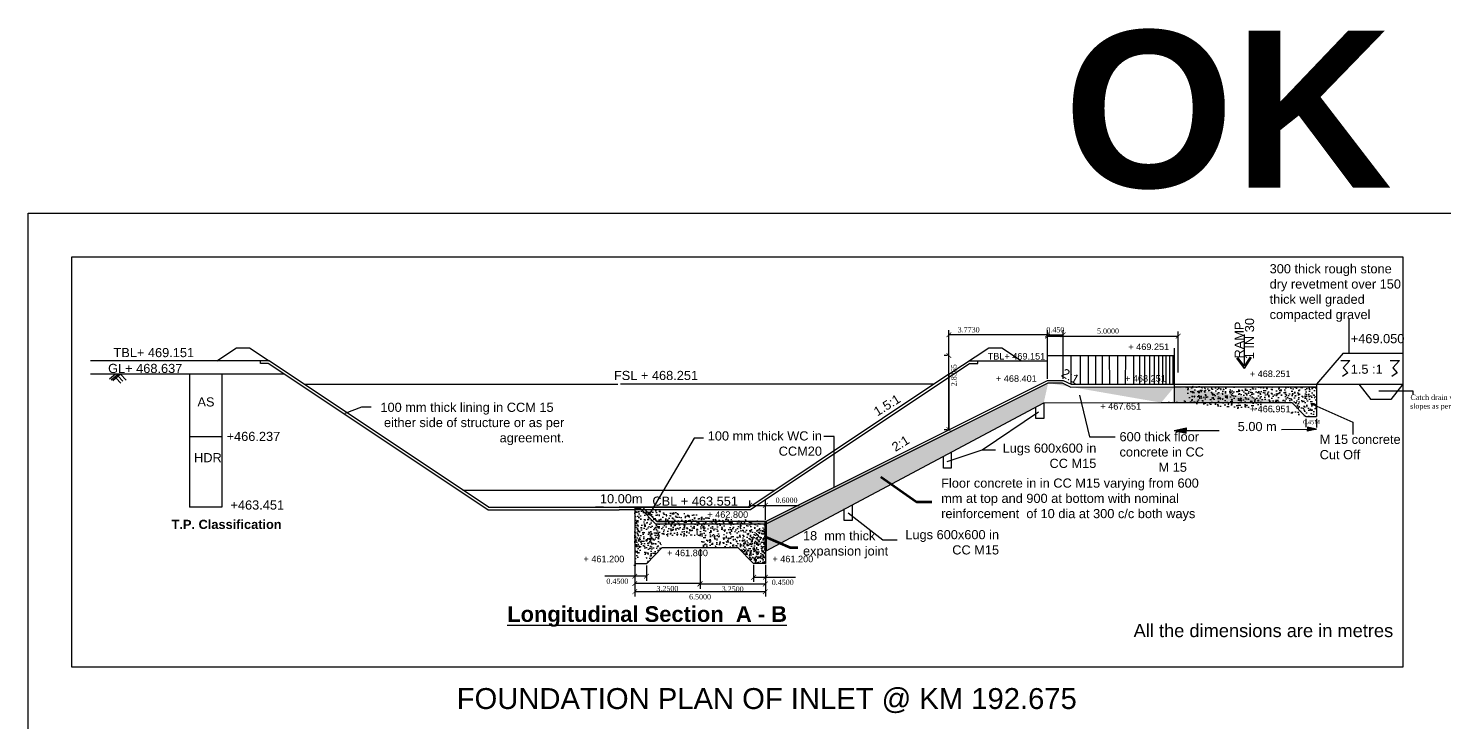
# Model space of a CAD drawing. Header units: inches. Extents: x 85 to 186, y -40 to 31.
# Drawn here: x 85.5 to 139.7, y 4.7 to 31.2 of the extents above; entities that cross this region are included whole.
import ezdxf

# ---------------------------------------------------------------- set-up
doc = ezdxf.new("R2010")
doc.units = ezdxf.units.IN
doc.header["$MEASUREMENT"] = 0
doc.linetypes.add('ACAD_ISO03W100', pattern=[30, 12, -18])
doc.styles.get("Standard").update_dxf_attribs({"font": 'times.ttf', "height": 0.2})
doc.dimstyles.get("Standard").update_dxf_attribs({"dimtxt": 0.2, "dimasz": 0.18, "dimexe": 0.18, "dimexo": 0.0625, "dimgap": 0.09, "dimtad": 2, "dimjust": 1, "dimdec": 4, "dimzin": 0, "dimdsep": 46, "dimtxsty": 'Standard', "dimblk": 'ARCHTICK', "dimcen": 0.09, "dimadec": 0, "dimazin": 0, "dimtfac": 1, "dimtdec": 4, "dimtofl": 0, "dimtmove": 0, "dimatfit": 3, "dimfxl": 1, "dimtolj": 1, "dimtzin": 0, "dimarcsym": 0})
pattern_1 = [(50, (75.80855, -3.9984), (0.3586301, -0.031376), [0.0375, -0.4125]), (355, (75.80855, -3.9984), (-0.0693757, 0.376096), [0.03, -0.33]), (100.4514, (75.83843, -4.001), (0.2892547, 0.3447198), [0.03187, -0.350571]), (46.1842, (75.80855, -3.8984), (0.5336205, -0.0827595), [0.05625, -0.61875]), (96.6356, (75.853, -3.9053), (0.4673314, 0.487059), [0.047805, -0.5258565]), (351.1842, (75.80855, -3.8984), (0.467331, 0.4870593), [0.045, -0.495]), (21, (75.85855, -3.9234), (0.2984535, -0.2013094), [0.0375, -0.4125]), (326, (75.85855, -3.9234), (0.1216577, 0.362575), [0.03, -0.33]), (71.4514, (75.88342, -3.94017), (0.4201113, 0.1612652), [0.03187, -0.350571]), (37.5, (75.80855, -3.99839), (0.00607993, 0.16644693), [0, -0.326, 0, -0.335, 0, -0.33125]), (7.5, (75.80855, -3.9984), (0.13153477, 0.19720586), [0, -0.191, 0, -0.3185, 0, -0.12625]), (327.5, (75.69705, -3.99839), (0.26691122, -0.01127744), [0, -0.125, 0, -0.39, 0, -0.5175]), (317.5, (75.64705, -3.9984), (0.2915931, 0.0500525), [0, -0.1625, 0, -0.259, 0, -0.3675])]
pattern_2 = [(50, (61.92785, -3.52956), (0.3586301, -0.0313761), [0.0375, -0.4125]), (355, (61.92785, -3.52956), (-0.0693757, 0.376096), [0.03, -0.33]), (100.4514, (61.95774, -3.53217), (0.2892547, 0.3447198), [0.0318701, -0.350571]), (46.1842, (61.92785, -3.42956), (0.5336205, -0.0827595), [0.05625, -0.61875]), (96.6356, (61.9723, -3.43645), (0.4673314, 0.487059), [0.047805, -0.5258565]), (351.1842, (61.92785, -3.42956), (0.467331, 0.4870593), [0.045, -0.495]), (21, (61.97785, -3.45456), (0.2984535, -0.2013094), [0.0375, -0.4125]), (326, (61.97785, -3.45456), (0.1216577, 0.362575), [0.03, -0.33]), (71.4514, (62.00272, -3.47133), (0.4201113, 0.1612652), [0.0318701, -0.350571]), (37.5, (61.92785, -3.52956), (0.00607993, 0.16644693), [0, -0.326, 0, -0.335, 0, -0.33125]), (7.5, (61.92785, -3.52956), (0.13153477, 0.19720586), [0, -0.191, 0, -0.3185, 0, -0.12625]), (327.5, (61.81635, -3.52956), (0.26691122, -0.01127744), [0, -0.125, 0, -0.39, 0, -0.5175]), (317.5, (61.76635, -3.52956), (0.2915931, 0.0500525), [0, -0.1625, 0, -0.259, 0, -0.3675])]
pattern_3 = [(50, (0, 0), (0.3586301, -0.03137607), [0.0375, -0.4125]), (355, (0, 0), (-0.0693757, 0.3760961), [0.03, -0.33]), (100.4514, (0.0299, -0.0026), (0.2892547, 0.3447198), [0.0318701, -0.3505711]), (46.1842, (0, 0.1), (0.5336205, -0.0827595), [0.05625, -0.61875]), (96.6356, (0.04447, 0.0931), (0.4673314, 0.487059), [0.0478051, -0.5258565]), (351.1842, (0, 0.1), (0.467331, 0.4870593), [0.045, -0.495]), (21, (0.05, 0.075), (0.2984535, -0.20130945), [0.0375, -0.4125]), (326, (0.05, 0.075), (0.1216577, 0.362575), [0.03, -0.33]), (71.4514, (0.07487, 0.05822), (0.4201113, 0.16126525), [0.0318701, -0.3505711]), (37.5, (0, 0), (0.00607993, 0.16644693), [0, -0.326, 0, -0.335, 0, -0.33125]), (7.5, (0, 0), (0.13153477, 0.19720586), [0, -0.191, 0, -0.3185, 0, -0.12625]), (327.5, (-0.1115, 0), (0.26691122, -0.01127744), [0, -0.125, 0, -0.39, 0, -0.5175]), (317.5, (-0.1615, 0), (0.2915931, 0.0500525), [0, -0.1625, 0, -0.259, 0, -0.3675])]

# ---------------------------------------------------------------- blocks, each defined once
blk = doc.blocks.new('_ArchTick')
at = {"color": 0, "linetype": 'ByBlock', "const_width": 0.15}
blk.add_lwpolyline([(-0.5, -0.5), (0.5, 0.5)], dxfattribs=at)
blk = doc.blocks.new('*D1')
at = {"color": 0, "lineweight": -2, "transparency": 16777216}
for p, q in [((120.708, 18.073), (120.708, 19.697)), ((124.481, 17.837), (124.481, 19.697)), ((124.481, 19.517), (120.708, 19.517))]:
    blk.add_line(p, q, dxfattribs=at)
at = {"layer": 'Defpoints', "color": 0, "transparency": 16777216}
for p in [(124.481, 19.517), (120.708, 18.011), (124.481, 17.775)]:
    blk.add_point(p, dxfattribs=at)
at = {"color": 0, "lineweight": -2, "transparency": 16777216, "xscale": 0.18, "yscale": 0.18, "zscale": 0.18, "rotation": 180}
blk.add_blockref('_ArchTick', (120.708, 19.517), dxfattribs=at)
at = {"color": 0, "lineweight": -2, "transparency": 16777216, "xscale": 0.18, "yscale": 0.18, "zscale": 0.18}
blk.add_blockref('_ArchTick', (124.481, 19.517), dxfattribs=at)
at = {"color": 0, "transparency": 16777216, "insert": (121.463, 19.709), "char_height": 0.2, "attachment_point": 5}
blk.add_mtext('\\A1;3.7730', dxfattribs=at)
blk = doc.blocks.new('*D2')
at = {"color": 0, "lineweight": -2, "transparency": 16777216}
for p, q in [((124.481, 17.837), (124.481, 19.697)), ((125.081, 17.837), (125.081, 19.697)), ((124.481, 19.517), (125.081, 19.517))]:
    blk.add_line(p, q, dxfattribs=at)
at = {"layer": 'Defpoints', "color": 0, "transparency": 16777216}
for p in [(125.081, 19.517), (124.481, 17.775), (125.081, 17.775)]:
    blk.add_point(p, dxfattribs=at)
at = {"color": 0, "lineweight": -2, "transparency": 16777216, "xscale": 0.18, "yscale": 0.18, "zscale": 0.18, "rotation": 180}
blk.add_blockref('_ArchTick', (124.481, 19.517), dxfattribs=at)
at = {"color": 0, "lineweight": -2, "transparency": 16777216, "xscale": 0.18, "yscale": 0.18, "zscale": 0.18}
blk.add_blockref('_ArchTick', (125.081, 19.517), dxfattribs=at)
at = {"color": 0, "transparency": 16777216, "insert": (124.781, 19.709), "char_height": 0.2, "attachment_point": 5}
blk.add_mtext('\\A1;0.450', dxfattribs=at)
blk = doc.blocks.new('*D3')
at = {"color": 0, "lineweight": -2, "transparency": 16777216}
for p, q in [((124.481, 17.837), (124.481, 19.648)), ((129.481, 18.072), (129.481, 19.648)), ((124.481, 19.468), (129.481, 19.468))]:
    blk.add_line(p, q, dxfattribs=at)
at = {"layer": 'Defpoints', "color": 0, "transparency": 16777216}
for p in [(129.481, 19.468), (129.481, 18.01), (124.481, 17.775)]:
    blk.add_point(p, dxfattribs=at)
at = {"color": 0, "lineweight": -2, "transparency": 16777216, "xscale": 0.18, "yscale": 0.18, "zscale": 0.18, "rotation": 180}
blk.add_blockref('_ArchTick', (124.481, 19.468), dxfattribs=at)
at = {"color": 0, "lineweight": -2, "transparency": 16777216, "xscale": 0.18, "yscale": 0.18, "zscale": 0.18}
blk.add_blockref('_ArchTick', (129.481, 19.468), dxfattribs=at)
at = {"color": 0, "transparency": 16777216, "insert": (126.798, 19.66), "char_height": 0.2, "attachment_point": 5}
blk.add_mtext('\\A1;5.0000', dxfattribs=at)
blk = doc.blocks.new('*D4')
at = {"color": 0, "lineweight": -2, "transparency": 16777216}
for p, q in [((113.079, 12.987), (113.079, 13.173)), ((113.679, 12.436), (113.679, 13.173)), ((113.079, 12.993), (113.679, 12.993)), ((113.679, 12.993), (114.976, 12.993))]:
    blk.add_line(p, q, dxfattribs=at)
at = {"layer": 'Defpoints', "color": 0, "transparency": 16777216}
for p in [(113.079, 12.925), (113.679, 12.993), (113.679, 12.374)]:
    blk.add_point(p, dxfattribs=at)
at = {"color": 0, "lineweight": -2, "transparency": 16777216, "xscale": 0.18, "yscale": 0.18, "zscale": 0.18, "rotation": 180}
blk.add_blockref('_ArchTick', (113.079, 12.993), dxfattribs=at)
at = {"color": 0, "lineweight": -2, "transparency": 16777216, "xscale": 0.18, "yscale": 0.18, "zscale": 0.18}
blk.add_blockref('_ArchTick', (113.679, 12.993), dxfattribs=at)
at = {"color": 0, "transparency": 16777216, "insert": (114.491, 13.185), "char_height": 0.2, "attachment_point": 5}
blk.add_mtext('\\A1;0.6000', dxfattribs=at)
blk = doc.blocks.new('*D5')
at = {"color": 0, "lineweight": -2, "transparency": 16777216}
for p, q in [((113.229, 10.712), (113.229, 10.061)), ((113.679, 10.712), (113.679, 10.061)), ((113.229, 10.241), (113.679, 10.241)), ((113.679, 10.241), (114.83, 10.241))]:
    blk.add_line(p, q, dxfattribs=at)
at = {"layer": 'Defpoints', "color": 0, "transparency": 16777216}
for p in [(113.229, 10.775), (113.679, 10.775), (113.229, 10.241)]:
    blk.add_point(p, dxfattribs=at)
at = {"color": 0, "lineweight": -2, "transparency": 16777216, "xscale": 0.18, "yscale": 0.18, "zscale": 0.18, "rotation": 180}
blk.add_blockref('_ArchTick', (113.229, 10.241), dxfattribs=at)
at = {"color": 0, "lineweight": -2, "transparency": 16777216, "xscale": 0.18, "yscale": 0.18, "zscale": 0.18}
blk.add_blockref('_ArchTick', (113.679, 10.241), dxfattribs=at)
at = {"color": 0, "transparency": 16777216, "insert": (114.345, 10.049), "char_height": 0.2, "attachment_point": 5}
blk.add_mtext('\\A1;0.4500', dxfattribs=at)
blk = doc.blocks.new('*D6')
at = {"color": 0, "lineweight": -2, "transparency": 16777216}
for p, q in [((111.179, 11.312), (111.179, 9.803)), ((113.679, 10.712), (113.679, 9.803)), ((113.679, 9.983), (111.179, 9.983))]:
    blk.add_line(p, q, dxfattribs=at)
at = {"layer": 'Defpoints', "color": 0, "transparency": 16777216}
for p in [(111.179, 11.375), (113.679, 10.775), (111.179, 9.983)]:
    blk.add_point(p, dxfattribs=at)
at = {"color": 0, "lineweight": -2, "transparency": 16777216, "xscale": 0.18, "yscale": 0.18, "zscale": 0.18, "rotation": 180}
blk.add_blockref('_ArchTick', (111.179, 9.983), dxfattribs=at)
at = {"color": 0, "lineweight": -2, "transparency": 16777216, "xscale": 0.18, "yscale": 0.18, "zscale": 0.18}
blk.add_blockref('_ArchTick', (113.679, 9.983), dxfattribs=at)
at = {"color": 0, "transparency": 16777216, "insert": (112.429, 9.791), "char_height": 0.2, "attachment_point": 5}
blk.add_mtext('\\A1;3.2500', dxfattribs=at)
blk = doc.blocks.new('*D7')
at = {"color": 0, "lineweight": -2, "transparency": 16777216}
for p, q in [((108.679, 11.25), (108.679, 9.821)), ((111.179, 11.312), (111.179, 9.821)), ((111.179, 10.001), (108.679, 10.001))]:
    blk.add_line(p, q, dxfattribs=at)
at = {"layer": 'Defpoints', "color": 0, "transparency": 16777216}
for p in [(108.679, 11.312), (111.179, 11.375), (108.679, 10.001)]:
    blk.add_point(p, dxfattribs=at)
at = {"color": 0, "lineweight": -2, "transparency": 16777216, "xscale": 0.18, "yscale": 0.18, "zscale": 0.18, "rotation": 180}
blk.add_blockref('_ArchTick', (108.679, 10.001), dxfattribs=at)
at = {"color": 0, "lineweight": -2, "transparency": 16777216, "xscale": 0.18, "yscale": 0.18, "zscale": 0.18}
blk.add_blockref('_ArchTick', (111.179, 10.001), dxfattribs=at)
at = {"color": 0, "transparency": 16777216, "insert": (109.929, 9.809), "char_height": 0.2, "attachment_point": 5}
blk.add_mtext('\\A1;3.2500', dxfattribs=at)
blk = doc.blocks.new('*D8')
at = {"color": 0, "lineweight": -2, "transparency": 16777216}
for p, q in [((108.679, 11.312), (108.679, 9.507)), ((113.679, 10.712), (113.679, 9.507)), ((113.679, 9.687), (108.679, 9.687))]:
    blk.add_line(p, q, dxfattribs=at)
at = {"layer": 'Defpoints', "color": 0, "transparency": 16777216}
for p in [(108.679, 11.375), (113.679, 10.775), (108.679, 9.687)]:
    blk.add_point(p, dxfattribs=at)
at = {"color": 0, "lineweight": -2, "transparency": 16777216, "xscale": 0.18, "yscale": 0.18, "zscale": 0.18, "rotation": 180}
blk.add_blockref('_ArchTick', (108.679, 9.687), dxfattribs=at)
at = {"color": 0, "lineweight": -2, "transparency": 16777216, "xscale": 0.18, "yscale": 0.18, "zscale": 0.18}
blk.add_blockref('_ArchTick', (113.679, 9.687), dxfattribs=at)
at = {"color": 0, "transparency": 16777216, "insert": (111.179, 9.494), "char_height": 0.2, "attachment_point": 5}
blk.add_mtext('\\A1;6.5000', dxfattribs=at)
blk = doc.blocks.new('*D10')
at = {"color": 0, "lineweight": -2, "transparency": 16777216}
for p, q in [((120.646, 18.725), (120.528, 18.725)), ((120.708, 15.888), (120.708, 18.725)), ((120.646, 15.888), (120.528, 15.888))]:
    blk.add_line(p, q, dxfattribs=at)
at = {"layer": 'Defpoints', "color": 0, "transparency": 16777216}
for p in [(120.708, 18.725), (120.708, 15.888), (120.708, 15.888)]:
    blk.add_point(p, dxfattribs=at)
at = {"color": 0, "lineweight": -2, "transparency": 16777216, "xscale": 0.18, "yscale": 0.18, "zscale": 0.18}
for p, rotation in [((120.708, 18.725), 90), ((120.708, 15.888), 270)]:
    blk.add_blockref('_ArchTick', p, dxfattribs=dict(at, rotation=rotation))
at = {"color": 0, "transparency": 16777216, "insert": (120.9, 17.971), "char_height": 0.2, "attachment_point": 5, "rotation": 90}
blk.add_mtext('\\A1;2.8365', dxfattribs=at)
blk = doc.blocks.new('*D16')
at = {"color": 0, "linetype": 'ACAD_ISO03W100', "lineweight": -2, "transparency": 16777216}
for p, q in [((108.679, 10.693), (108.679, 10.099)), ((109.129, 10.693), (109.129, 10.099)), ((108.679, 10.279), (107.528, 10.279)), ((109.129, 10.279), (108.679, 10.279))]:
    blk.add_line(p, q, dxfattribs=at)
at = {"layer": 'Defpoints', "color": 0, "linetype": 'ACAD_ISO03W100', "transparency": 16777216}
for p in [(108.679, 10.756), (109.129, 10.756), (109.129, 10.279)]:
    blk.add_point(p, dxfattribs=at)
at = {"color": 0, "linetype": 'ACAD_ISO03W100', "lineweight": -2, "transparency": 16777216, "xscale": 0.18, "yscale": 0.18, "zscale": 0.18, "rotation": 180}
blk.add_blockref('_ArchTick', (108.679, 10.279), dxfattribs=at)
at = {"color": 0, "linetype": 'ACAD_ISO03W100', "lineweight": -2, "transparency": 16777216, "xscale": 0.18, "yscale": 0.18, "zscale": 0.18}
blk.add_blockref('_ArchTick', (109.129, 10.279), dxfattribs=at)
at = {"color": 0, "linetype": 'ACAD_ISO03W100', "transparency": 16777216, "insert": (108.014, 10.087), "char_height": 0.2, "attachment_point": 5}
blk.add_mtext('\\A1;0.4500', dxfattribs=at)

msp = doc.modelspace()

# ---------------------------------------------------------------- hatches: boundary and pattern name
h = msp.add_hatch()
h.set_pattern_fill('AR-CONC', color=256, scale=0.05, style=0)
h.set_pattern_definition(pattern_1)
h.paths.add_polyline_path([(124.33613, 16.91284), (124.50567, 17.67498), (113.67913, 12.27352), (113.67913, 11.86304), (114.32415, 11.58231)])
h.paths.add_polyline_path([(113.90413, 12.87175), (114.77413, 12.87175), (114.77413, 12.60175), (113.90413, 12.60175)], flags=25)
at = {"linetype": 'ACAD_ISO03W100'}
h = msp.add_hatch(dxfattribs=at)
h.set_pattern_fill('AR-CONC', color=256, scale=0.05, style=0)
h.set_pattern_definition(pattern_3)
edge = h.paths.add_edge_path()
edge.add_line((113.67913, 11.23889), (124.33613, 16.91284))
edge.add_line((113.67913, 12.37352), (113.67913, 11.23889))
edge.add_line((113.67913, 12.27352), (124.50567, 17.67498))
h = msp.add_hatch(dxfattribs=at)
h.set_pattern_fill('AR-CONC', color=256, scale=0.05, style=0)
h.set_pattern_definition(pattern_3)
edge = h.paths.add_edge_path()
edge.add_line((125.37641, 17.51507), (129.33316, 17.52452))
edge.add_line((128.83316, 16.92248), (133.83286, 16.92248))
edge.add_line((129.33113, 17.52559), (129.33113, 16.92248))
edge.add_line((124.33613, 16.91284), (128.83316, 16.92248))
edge.add_line((124.50567, 17.67498), (125.03641, 17.68507))
edge.add_line((125.03641, 17.68507), (125.37641, 17.51507))
h = msp.add_hatch()
h.set_pattern_fill('AR-CONC', color=256, scale=0.05, style=0)
h.set_pattern_definition(pattern_2)
edge = h.paths.add_edge_path()
edge.add_line((134.36336, 16.39198), (133.83286, 16.92248))
edge.add_line((134.78082, 17.62452), (134.78082, 16.42452))
edge.add_line((134.78082, 16.39198), (134.36336, 16.39198))
edge.add_line((129.7811, 17.52559), (134.78082, 17.52559))
edge.add_line((128.83316, 16.92248), (133.83286, 16.92248))
edge.add_line((129.78113, 17.63085), (129.78113, 16.92248))
h = msp.add_hatch()
h.set_pattern_fill('AR-CONC', color=256, scale=0.05, style=0)
h.set_pattern_definition(pattern_2)
h.paths.add_polyline_path([(134.78082, 17.52559), (129.78113, 17.52559), (129.78113, 16.92248), (134.78082, 16.92248)])
h.paths.add_polyline_path([(132.36121, 17.81556), (132.90657, 17.81556), (132.90657, 17.43953), (132.36121, 17.43953)], flags=9)
h.paths.add_polyline_path([(130.46035, 17.65726), (132.31863, 17.65726), (132.31863, 17.12799), (130.46035, 17.12799)], flags=9)
h = msp.add_hatch(color=256, dxfattribs=at)
h.paths.add_polyline_path([(129.79179, 15.95344), (129.33113, 15.85382), (129.79179, 15.85382)])
h.paths.add_polyline_path([(129.79179, 15.85382), (129.33113, 15.85382), (129.79179, 15.7542)])
msp.add_hatch(color=256, dxfattribs=at).paths.add_polyline_path([(134.43306, 15.98451), (134.43387, 15.90858), (134.43469, 15.83266), (134.78113, 15.91232)])
h = msp.add_hatch(dxfattribs=at)
h.set_pattern_fill('AR-CONC', color=256, scale=0.05, style=0)
h.set_pattern_definition(pattern_3)
edge = h.paths.add_edge_path()
edge.add_line((113.67913, 12.27352), (109.49095, 12.27022))
edge.add_line((109.72913, 11.37452), (112.62913, 11.37452))
edge.add_line((109.72913, 11.37452), (109.12913, 10.75552))
edge.add_line((108.67913, 12.92452), (108.67913, 10.75552))
edge.add_line((109.49095, 12.27022), (108.90835, 12.85387))
edge.add_line((113.67913, 12.37352), (113.67913, 11.23889))
edge.add_line((113.67913, 12.37352), (113.67913, 10.77452))
edge.add_line((113.67913, 10.77452), (113.22913, 10.77452))
edge.add_line((113.22913, 10.77452), (112.62913, 11.37452))
h = msp.add_hatch()
h.set_pattern_fill('AR-CONC', color=256, scale=0.05, style=0)
h.set_pattern_definition(pattern_1)
h.paths.add_polyline_path([(109.49095, 12.27022), (108.93765, 12.82452), (108.67913, 12.82452), (108.67913, 11.37452), (109.12913, 11.37452), (109.57913, 11.82452)])
h = msp.add_hatch()
h.set_pattern_fill('AR-CONC', color=256, scale=0.05, style=0)
h.set_pattern_definition(pattern_1)
h.paths.add_polyline_path([(112.62842, 12.27269), (109.49095, 12.27022), (109.57913, 11.82452), (111.17913, 11.82452), (111.17913, 11.37452), (112.62913, 11.37452)])
h.paths.add_polyline_path([(109.37502, 12.24782), (111.36847, 12.24782), (111.36847, 11.71856), (109.37502, 11.71856)], flags=9)
h = msp.add_hatch()
h.set_pattern_fill('AR-CONC', color=256, scale=0.05, style=0)
h.set_pattern_definition(pattern_1)
h.paths.add_polyline_path([(113.67913, 12.27352), (112.62842, 12.27269), (112.62913, 11.37452), (113.22913, 10.77452), (113.67913, 10.77452)])

# ---------------------------------------------------------------- linework, layer by layer
for p, q in [((85.46382, 24.16798), (185.56296, 24.16798)), ((96.02913, 17.62452), (108.07913, 17.62452)), ((120.12913, 17.62452), (108.07913, 17.62452)), ((129.33113, 17.52559), (129.33113, 16.92248)), ((134.78082, 17.62452), (134.78082, 16.39071)), ((136.39362, 17.62367), (136.85753, 17.04089)), ((137.16932, 17.36992), (138.46116, 17.36992)), ((138.08527, 17.62367), (137.62136, 17.04089)), ((138.46116, 17.36992), (138.46116, 17.23219)), ((134.55951, 16.88669), (134.67483, 16.88939)), ((134.55951, 16.88669), (136.17025, 16.17655)), ((134.55951, 16.88669), (134.63001, 16.79845)), ((137.62136, 17.04089), (136.85753, 17.04089)), ((134.36463, 16.39071), (134.78082, 16.39071)), ((129.33113, 15.85382), (129.79179, 15.95344)), ((129.33113, 15.85382), (131.04992, 15.85382)), ((129.33113, 15.85382), (129.79179, 15.7542)), ((129.79179, 15.95344), (129.79179, 15.85382)), ((129.79179, 15.7542), (129.79179, 15.85382)), ((133.43554, 15.89791), (134.77601, 15.91232)), ((134.77631, 15.91225), (134.42824, 15.98445)), ((134.42824, 15.98445), (134.42906, 15.90852)), ((134.42987, 15.83259), (134.42906, 15.90852)), ((134.77631, 15.91225), (134.42987, 15.83259)), ((134.78082, 16.21797), (134.78082, 15.97452)), ((136.17025, 16.17655), (136.17025, 15.70312)), ((116.31356, 15.62626), (115.92358, 15.62626)), ((116.31356, 13.69073), (116.31356, 15.62626)), ((109.72913, 11.37452), (109.12913, 10.75552)), ((108.64696, 10.71022), (108.71968, 10.71022)), ((109.13079, 10.75724), (108.67913, 10.75552))]:
    msp.add_line(p, q, dxfattribs=at)
for p, q in [((136.03529, 18.81445), (136.03528, 20.1109)), ((132.02163, 18.31188), (132.02163, 19.53309)), ((92.6754, 18.52272), (93.42856, 19.02483)), ((93.42856, 19.02483), (93.92856, 19.02483)), ((93.92856, 19.02483), (94.67856, 18.52483)), ((120.70813, 18.01052), (122.22913, 19.02452)), ((122.22913, 19.02452), (122.72913, 19.02452)), ((122.22913, 19.02452), (122.72913, 19.02452)), ((122.72913, 19.02452), (123.47913, 18.52452)), ((129.33145, 19.01052), (129.33113, 17.52451)), ((94.68229, 18.52241), (87.83896, 18.52346)), ((94.34885, 18.42452), (94.34887, 18.52246)), ((103.07913, 12.92452), (94.68229, 18.52241)), ((121.47597, 18.52241), (124.48112, 18.52452)), ((121.80941, 18.42452), (121.80939, 18.52246)), ((124.48113, 18.72452), (129.32795, 18.72452)), ((125.38113, 17.62452), (125.38113, 18.72452)), ((125.38113, 17.62452), (125.38113, 18.52301)), ((125.38113, 17.62452), (125.38113, 18.52301)), ((125.38113, 17.62452), (125.38113, 18.52301)), ((125.73947, 17.62452), (125.73947, 18.72452)), ((126.05207, 17.62452), (126.05207, 18.72452)), ((126.32001, 18.72452), (126.32001, 17.64546)), ((126.58214, 17.62452), (126.58828, 18.72452)), ((126.86267, 17.62452), (126.8504, 18.72452)), ((127.17658, 17.62452), (127.17425, 18.72452)), ((127.47122, 17.62452), (127.47715, 18.72452)), ((127.77253, 18.72452), (127.77253, 17.61645)), ((128.0022, 18.72452), (128.0022, 17.62688)), ((128.19491, 18.72452), (128.19491, 17.62423)), ((128.38282, 18.72452), (128.38282, 17.63119)), ((128.56378, 18.72452), (128.56378, 17.62423)), ((128.73081, 18.72452), (128.73081, 17.62423)), ((128.88818, 18.72452), (128.88818, 17.62778)), ((129.01694, 18.72452), (129.01694, 17.61735)), ((129.14917, 18.72452), (129.14917, 17.62778)), ((129.27445, 18.72452), (129.27445, 17.62082)), ((132.02519, 18.22269), (131.72881, 18.62538)), ((132.02163, 18.31188), (131.76908, 18.65502)), ((132.02163, 18.31188), (132.24604, 18.67405)), ((132.02519, 18.22269), (132.28854, 18.64771)), ((135.80547, 18.81464), (134.78082, 17.62452)), ((135.70403, 18.53698), (136.05982, 18.53698)), ((136.05982, 18.53698), (135.80107, 18.25692)), ((135.80547, 18.81464), (138.08527, 18.81274)), ((137.59751, 18.53698), (137.95329, 18.53698)), ((137.95329, 18.53698), (137.69454, 18.25692)), ((95.26803, 18.01173), (87.83888, 18.00946)), ((88.80431, 18.00976), (88.57353, 17.82244)), ((88.91421, 18.00979), (88.63542, 17.7835)), ((88.99663, 18.00982), (88.69383, 17.75518)), ((88.90282, 17.93092), (89.08768, 17.74519)), ((88.99663, 18.00982), (89.2041, 17.78397)), ((91.63796, 18.01062), (91.63796, 12.92452)), ((92.86857, 18.011), (92.86857, 12.92452)), ((92.86857, 18.011), (92.86857, 15.611)), ((94.64885, 18.42452), (94.34885, 18.42452)), ((103.04885, 12.82452), (94.64885, 18.42452)), ((120.70813, 18.01052), (113.07913, 12.92452)), ((120.70813, 18.01052), (113.07913, 12.92452)), ((121.50941, 18.42452), (113.10941, 12.82452)), ((120.70813, 18.01052), (120.70813, 15.88802)), ((121.50941, 18.42452), (121.80941, 18.42452)), ((135.97357, 18.06304), (135.76872, 17.92302)), ((135.80107, 18.25692), (135.97357, 18.06304)), ((137.86704, 18.06304), (137.6622, 17.92302)), ((137.69454, 18.25692), (137.86704, 18.06304)), ((88.82155, 17.86258), (89.01007, 17.6628)), ((113.67913, 12.37352), (124.48113, 17.77452)), ((113.67913, 12.27352), (124.50567, 17.67498)), ((124.48113, 17.77452), (125.08113, 17.77452)), ((124.48113, 17.77452), (125.08113, 17.77452)), ((124.48113, 17.77452), (125.08113, 17.77452)), ((124.50567, 17.67498), (125.03641, 17.68507)), ((125.03641, 17.68507), (125.37641, 17.51507)), ((125.08113, 17.77452), (125.38113, 17.62452)), ((125.37641, 17.51507), (129.33316, 17.52452)), ((125.38113, 17.62452), (129.33471, 17.62452)), ((125.38113, 17.62452), (138.08527, 17.62367)), ((126.32001, 17.64546), (126.32001, 17.62436)), ((129.33113, 17.52559), (134.78082, 17.52559)), ((129.78113, 17.62452), (129.78113, 17.62423)), ((113.67913, 11.23889), (124.33613, 16.91284)), ((124.33613, 16.91284), (128.83316, 16.92248)), ((124.33613, 16.91284), (124.33613, 16.31284)), ((128.83316, 16.92248), (133.83286, 16.92248)), ((134.36336, 16.39198), (133.83286, 16.92248)), ((133.98816, 16.92248), (133.99374, 16.92248)), ((133.98816, 16.92248), (133.99374, 16.92248)), ((124.03613, 16.31284), (124.03613, 16.75312)), ((124.33613, 16.31284), (124.03613, 16.31284)), ((134.36463, 16.39071), (134.36336, 16.39198)), ((134.36463, 16.30137), (134.36463, 15.98265)), ((134.78082, 16.30137), (134.78082, 15.9974)), ((92.86857, 15.611), (91.63796, 15.61062)), ((120.49742, 14.42006), (120.49742, 14.86906)), ((120.79742, 15.02006), (120.79742, 14.42006)), ((120.79742, 14.42006), (120.49742, 14.42006)), ((102.10413, 13.57452), (114.05413, 13.57452)), ((92.86857, 12.92452), (91.63796, 12.92452)), ((103.04885, 12.82452), (108.07913, 12.82452)), ((103.07913, 12.92452), (113.07913, 12.92452)), ((103.07913, 12.92452), (108.07913, 12.92452)), ((103.07913, 12.92452), (108.07913, 12.92452)), ((107.47913, 12.92452), (107.17913, 12.92452)), ((113.07913, 12.92452), (108.07913, 12.92452)), ((113.10941, 12.82452), (108.07913, 12.82452)), ((108.67913, 12.92452), (108.67913, 10.75552)), ((108.90835, 12.85387), (108.67913, 12.85387)), ((109.49095, 12.27022), (108.90835, 12.85387)), ((109.52913, 12.37352), (108.97913, 12.92452)), ((116.70217, 12.40813), (116.70217, 12.85713)), ((117.00217, 13.00813), (117.00217, 12.40813)), ((113.67913, 12.27352), (109.49095, 12.27022)), ((113.67913, 12.37352), (109.52913, 12.37352)), ((109.52913, 12.37352), (110.07913, 12.37352)), ((113.07913, 12.37352), (113.67913, 12.37352)), ((113.67913, 12.37352), (113.67913, 10.77452)), ((117.00217, 12.40813), (116.70217, 12.40813)), ((109.72913, 11.37452), (112.62913, 11.37452)), ((113.22913, 10.77452), (112.62913, 11.37452)), ((113.67913, 10.77452), (113.22913, 10.77452))]:
    msp.add_line(p, q)
at = {"lineweight": 60}
msp.add_line((113.67913, 12.37352), (113.67913, 11.23889), dxfattribs=at)
for points in [[(85.46382, 24.16798), (185.56296, 24.16798), (185.56296, -40.46433), (85.46382, -40.46433)], [(87.13075, 22.4961), (138.08527, 22.4961), (138.08527, 6.8049), (87.13075, 6.8049)]]:
    msp.add_lwpolyline(points, close=True)
for points in [[(125.70768, 17.21059), (126.08862, 15.60977), (127.06894, 15.60977)], [(97.59395, 16.51911), (98.22699, 16.75722), (98.58834, 16.75722)], [(121.9742, 15.11079), (124.13922, 16.56944)], [(111.30508, 15.56308), (110.9575, 15.56308), (109.22059, 12.6156)], [(120.64341, 14.67418), (121.9742, 15.11079), (122.49063, 15.11079)], [(116.85182, 12.71159), (118.18101, 11.67865), (118.72632, 11.67865)]]:
    msp.add_lwpolyline(points)
for points in [[(118.10141, 14.08308), (119.46013, 13.12263), (120.05169, 13.12263)], [(113.68918, 11.78393), (114.62512, 11.37658), (114.92465, 11.37658)]]:
    msp.add_lwpolyline(points, dxfattribs=at)

# ---------------------------------------------------------------- texts
at = {"linetype": 'ACAD_ISO03W100'}
for s, p in [('slopes as per site conditions', (138.36329, 16.68725)), ('Catch drain width & side ', (138.37595, 17.02683))]:
    msp.add_text(s, height=0.2, dxfattribs=at).set_placement(p)
msp.add_text('0.45M', height=0.160376).set_placement((134.26784, 16.0993))
at = {"color": 1, "insert": (125.10232, 31.15401), "char_height": 6, "width": 226.5374461, "attachment_point": 1}
msp.add_mtext('{\\fArial|b1|i0|c0|p34;OK}', dxfattribs=at)
at = {"lineweight": 60, "attachment_point": 1}
for s, insert, char_height, width in [('{\\fArial|b0|i0|c0|p34;300 thick rough stone dry revetment over 150 thick well graded compacted gravel}', (132.98449, 22.22006), 0.35, 5.2835116), ('{\\fArial|b0|i0|c0|p34;600 thick floor concrete in CC              M 15}', (127.23717, 15.79427), 0.35, 3.6216127), ('{\\fArial|b0|i0|c0|p34;M 15 concrete Cut Off}', (134.90155, 15.69241), 0.35, 3.6216127), ('{\\fArial|b0|i0|c0|p34;Floor concrete in in CC M15 varying from 600 mm at top and 900 at bottom with nominal reinforcement  of 10 dia at 300 c/c both ways}', (120.40994, 14.01975), 0.35, 10.1211839), ('{\\fArial|b0|i0|c0|p34;\\H1.4x;18  mm thick expansion joint}', (115.11933, 12.00568), 0.25, 3.6333134)]:
    msp.add_mtext(s, dxfattribs=dict(at, insert=insert, char_height=char_height, width=width))
at = {"char_height": 0.35}
for s, insert, width, attachment_point, rotation in [('{\\fArial|b0|i0|c0|p34;1 IN 30}', (132.39448, 20.15924), 1.8333947, 9, 90), ('{\\fArial|b0|i0|c0|p34;RAMP}', (131.64337, 20.02487), 1.8333947, 3, 90), ('{\\fArial|b0|i0|c0|p34;2:1}', (125.73947, 17.91993), 2.2690386, 3, 330.706033), ('{\\fArial|b0|i0|c0|p34;1.5:1}', (118.70422, 17.26332), 4.020463, 3, 31.934949), ('{\\fArial|b0|i0|c0|p34;2:1}', (119.04976, 15.69016), 4.1069685, 3, 31.934949)]:
    msp.add_mtext(s, dxfattribs=dict(at, insert=insert, width=width, attachment_point=attachment_point, rotation=rotation))
for s, insert, char_height, width, attachment_point in [('{\\fArial|b0|i0|c0|p34;+469.050}', (136.09024, 19.54683), 0.35, 2.7469773, 1), ('{\\fArial|b0|i0|c0|p34;TBL+ 469.151}', (91.80984, 19.01265), 0.35, 4.04, 3), ('{\\fArial|b0|i0|c0|p34; \\H0.7143x;+ 469.251}', (129.13903, 19.1846), 0.35, 1.8333947, 3), ('{\\fArial|b0|i0|c0|p34;TBL+ 469.151}', (124.39486, 18.8213), 0.25, 2.9014638, 3), ('{\\fArial|b0|i0|c0|p34;GL+ 468.637}', (91.35864, 18.40642), 0.35, 4.04, 3), ('{\\fArial|b0|i0|c0|p34;FSL + 468.251}', (111.1041, 18.13767), 0.35, 4.04, 3), ('{\\fArial|b0|i0|c0|p34; \\H0.7143x;+ 468.401}', (124.07047, 17.96916), 0.35, 1.8333947, 3), ('{\\fArial|b0|i0|c0|p34; \\H0.7143x;+ 468.251}', (129.00997, 17.97408), 0.35, 1.8333947, 3), ('{\\fArial|b0|i0|c0|p34; \\H0.7143x;+ 468.251}', (133.78746, 18.15161), 0.35, 1.7457903, 3), ('{\\fArial|b0|i0|c0|p34;1.5 :1}', (136.09024, 18.37751), 0.35, 2.7469773, 1), ('{\\fArial|b0|i0|c0|p34;AS}', (92.59091, 17.12576), 0.35, 1.9354742, 3), ('{\\fArial|b0|i0|c0|p34;100 mm thick lining in CCM 15    either side of structure or as per agreement. }', (105.98032, 16.92014), 0.35, 7.3975654, 3), ('{\\fArial|b0|i0|c0|p34; \\H0.7143x;+ 467.651}', (128.06602, 16.90643), 0.35, 1.8333947, 3), ('{\\fArial|b0|i0|c0|p34; \\H0.7143x;+ 466.951}', (133.78746, 16.80617), 0.35, 1.7457903, 3), ('{\\fArial|b0|i0|c0|p34;+466.237}', (95.10694, 15.80561), 0.35, 4.04, 3), ('{\\fArial|b0|i0|c0|p34;100 mm thick WC in CCM20}', (115.84675, 15.82505), 0.35, 5.3105534, 3), ('{\\fArial|b0|i0|c0|p34;5.00 m}', (133.25617, 16.18405), 0.35, 2.020478, 3), ('{\\fArial|b0|i0|c0|p34;Lugs 600x600 in CC M15}', (126.35044, 15.35764), 0.35, 4.0162547, 3), ('{\\fArial|b0|i0|c0|p34;HDR}', (92.86857, 14.99245), 0.35, 2.3219366, 3), ('{\\fArial|b0|i0|c0|p34;+463.451}', (95.2551, 13.18149), 0.35, 4.04, 3), ('{\\fArial|b0|i0|c0|p34;10.00m}', (108.97764, 13.42072), 0.35, 5.3722819, 3), ('{\\fArial|b0|i0|c0|p34;CBL + 463.551}', (112.63029, 13.32862), 0.35, 5.3722819, 3), ('{\\fArial|b0|i0|c0|p34; + 462.800}', (113.02172, 12.76641), 0.25, 4.04, 3), ('{\\fArial|b1|i0|c0|p34;T.P. Classification}', (90.94962, 12.44019), 0.35, 5.028003, 1), ('{\\fArial|b0|i0|c0|p34;Lugs 600x600 in CC M15}', (122.62657, 12.04754), 0.35, 4.04, 3), ('{\\fArial|b0|i0|c0|p34; \\H0.7143x;+ 461.200}', (108.27985, 11.06628), 0.35, 1.8333947, 3), ('{\\fArial|b0|i0|c0|p34; \\H0.7143x;+ 461.800}', (111.48091, 11.29803), 0.35, 1.8333947, 3), ('{\\fArial|b0|i0|c0|p34; \\H0.7143x;+ 461.200}', (115.51252, 11.06628), 0.35, 1.8333947, 3), ('{\\fArial|b1|i0|c0|p34;\\LLongitudinal Section  A - B\\fArial|b0|i0|c0|p34;\\l}', (103.79812, 9.13426), 0.6, 11.0733602, 1), ('{\\fArial|b0|i0|c0|p34;  All the dimensions are in metres}', (127.38965, 8.4517), 0.5, 11.2338467, 1), ('\\pi12.04807;{\\fArial|b0|i0|c0|p34;FOUNDATION PLAN OF INLET @ KM 192.675}', (89.81571, 6.00116), 0.8, 47.7005093, 1)]:
    msp.add_mtext(s, dxfattribs=dict(insert=insert, char_height=char_height, width=width, attachment_point=attachment_point))

# ---------------------------------------------------------------- dimensions: what is measured, and where the dimension line sits
for base, p1, p2, angle, picture, middle in [((124.48113, 19.51655), (120.70813, 18.01052), (124.48113, 17.77452), 180, '*D1', (121.46294, 19.70857)), ((120.70813, 15.88802), (120.70813, 18.72452), (120.70813, 15.88802), 90, '*D10', (120.90015, 17.97137))]:
    dim = msp.add_linear_dim(base=base, p1=p1, p2=p2, angle=angle, dimstyle='Standard', override={"dimtxt": 0.25})
    dim.commit()
    dim.dimension.update_dxf_attribs({"geometry": picture, "text_midpoint": middle})
dim = msp.add_linear_dim(base=(125.08113, 19.51655), p1=(124.48113, 17.77452), p2=(125.08113, 17.77452), angle=180, text='0.450', dimstyle='Standard', override={"dimtxt": 0.25})
dim.commit()
dim.dimension.update_dxf_attribs({"geometry": '*D2', "text_midpoint": (124.78113, 19.51655), "dimtype": 160})
dim = msp.add_linear_dim(base=(129.48113, 19.46783), p1=(124.48113, 17.77452), p2=(129.48113, 18.00953), angle=180, dimstyle='Standard', override={"dimtxt": 0.25})
dim.commit()
dim.dimension.update_dxf_attribs({"geometry": '*D3', "text_midpoint": (126.79803, 19.46783), "dimtype": 160})
dim = msp.add_linear_dim(base=(113.67913, 12.99345), p1=(113.07913, 12.92452), p2=(113.67913, 12.37352), dimstyle='Standard', override={"dimtxt": 0.25})
dim.commit()
dim.dimension.update_dxf_attribs({"geometry": '*D4', "text_midpoint": (114.4908, 12.99345), "dimtype": 160})
for base, p1, p2, text, picture, middle in [((108.67913, 10.0006), (111.17913, 11.37452), (108.67913, 11.31202), '3.2500', '*D7', (109.92913, 10.0006)), ((108.67913, 9.68651), (113.67913, 10.77452), (108.67913, 11.37452), '6.5000', '*D8', (111.17913, 9.68651)), ((111.17913, 9.98322), (113.67913, 10.77452), (111.17913, 11.37452), '3.2500', '*D6', (112.42913, 9.98322))]:
    dim = msp.add_linear_dim(base=base, p1=p1, p2=p2, text=text, dimstyle='Standard', override={"dimtxt": 0.25})
    dim.commit()
    dim.dimension.update_dxf_attribs({"geometry": picture, "text_midpoint": middle, "dimtype": 160})
at = {"linetype": 'ACAD_ISO03W100'}
dim = msp.add_linear_dim(base=(109.12913, 10.27889), p1=(108.67913, 10.75552), p2=(109.12913, 10.75552), dimstyle='Standard', dxfattribs=at)
dim.commit()
dim.dimension.update_dxf_attribs({"geometry": '*D16', "text_midpoint": (108.01367, 10.08688)})
dim = msp.add_linear_dim(base=(113.22913, 10.24104), p1=(113.67913, 10.77452), p2=(113.22913, 10.77452), dimstyle='Standard', override={"dimtxt": 0.25})
dim.commit()
dim.dimension.update_dxf_attribs({"geometry": '*D5', "text_midpoint": (114.34459, 10.04902)})

doc.saveas('drawing.dxf')
